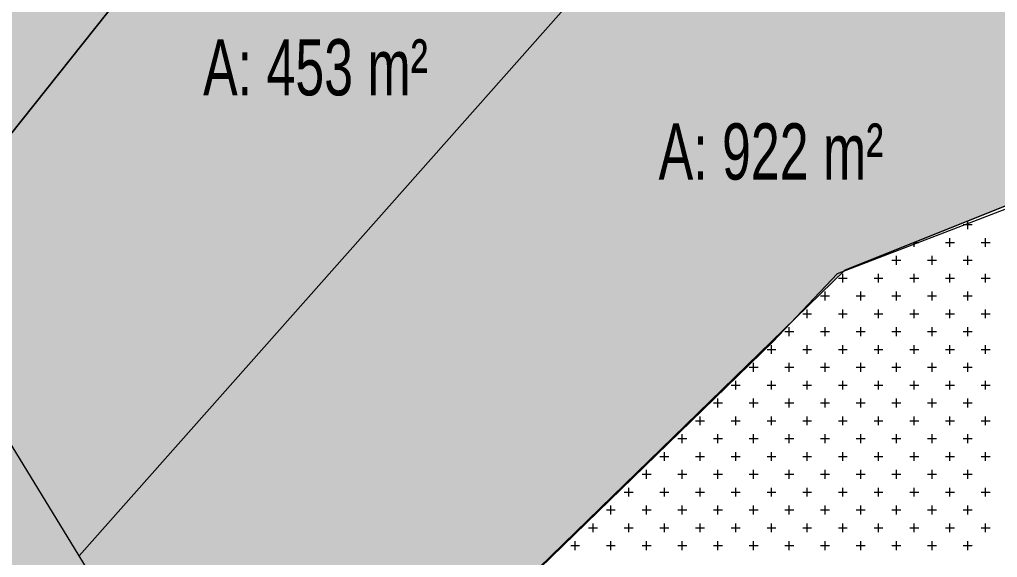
# Model space of a CAD drawing. Header units: metres. Extents: x 476631 to 477421, y 4483749 to 4484052.
# Drawn here: x 477175.91 to 477210.7, y 4483905.39 to 4483924.55 of the extents above; entities that cross this region are included whole.
import ezdxf

# ---------------------------------------------------------------- set-up
doc = ezdxf.new("R2010")
doc.units = ezdxf.units.M
for name, color, linetype, lineweight in [('M2', 1, 'Continuous', 25), ('PL_PARK', 97, 'Continuous', 0), ('serbest', 10, 'Continuous', 0), ('TK_PARSEL', 1, 'Continuous', 0)]:
    doc.layers.add(name, color=color, linetype=linetype, lineweight=lineweight)
doc.styles.add('M2', font='', dxfattribs={"width": 0.9, "height": 12})
doc.styles.get('M2').set_extended_font_data('Swis721 LtCn BT')

msp = doc.modelspace()

# ---------------------------------------------------------------- hatches: boundary and pattern name
at = {"layer": 'serbest'}
h = msp.add_hatch(color=4, dxfattribs=at)
h.dxf.hatch_style = 1
h.paths.add_polyline_path([(477191.73, 4483940.753), (477188.62, 4483941.476), (477183.67, 4483943.856), (477181, 4483947.946), (477176.753, 4483941.966), (477165.51, 4483925.907), (477171.772, 4483915.672)])
h = msp.add_hatch(color=4, dxfattribs=at)
h.dxf.hatch_style = 1
h.paths.add_polyline_path([(477203.77, 4483934.526), (477201.83, 4483938.406), (477191.73, 4483940.753), (477171.772, 4483915.672), (477178.031, 4483905.45)])
h = msp.add_hatch(color=4, dxfattribs=at)
h.dxf.hatch_style = 1
h.paths.add_polyline_path([(477233.732, 4483927.066), (477233.745, 4483927.125), (477236.6, 4483940.216), (477203.77, 4483934.526), (477178.031, 4483905.45), (477184.289, 4483895.215), (477205.274, 4483915.618)])
at = {"layer": 'serbest', "true_color": 0x636466}
h = msp.add_hatch(color=251, dxfattribs=at)
h.dxf.hatch_style = 1
h.paths.add_polyline_path([(477178.031, 4483905.45), (477171.772, 4483915.672), (477165.51, 4483925.907), (477160.327, 4483920.965), (477167.634, 4483909.023), (477173.898, 4483898.786), (477182.448, 4483884.811), (477190.837, 4483875.132), (477191.216, 4483887.727), (477188.456, 4483888.406), (477184.289, 4483895.215), (477184.289, 4483895.215)])

# ---------------------------------------------------------------- linework, layer by layer
at = {"layer": 'PL_PARK', "color": 3}
for p, q in [((477205.274, 4483915.619), (477233.733, 4483927.067)), ((477184.289, 4483895.215), (477205.274, 4483915.619))]:
    msp.add_line(p, q, dxfattribs=at)
at = {"layer": 'PL_PARK', "color": 3, "linetype": 'Continuous'}
for p, q in [((477209.485, 4483917.245), (477209.802, 4483917.245)), ((477209.644, 4483917.086), (477209.644, 4483917.376)), ((477207.739, 4483916.61), (477207.897, 4483916.61)), ((477207.739, 4483916.451), (477207.739, 4483916.61)), ((477208.85, 4483916.61), (477209.167, 4483916.61)), ((477209.009, 4483916.451), (477209.009, 4483916.769)), ((477210.12, 4483916.61), (477210.437, 4483916.61)), ((477210.279, 4483916.451), (477210.279, 4483916.769)), ((477205.834, 4483915.816), (477205.834, 4483915.844)), ((477206.945, 4483915.975), (477207.262, 4483915.975)), ((477207.104, 4483915.816), (477207.104, 4483916.134)), ((477208.215, 4483915.975), (477208.532, 4483915.975)), ((477208.374, 4483915.816), (477208.374, 4483916.134)), ((477209.485, 4483915.975), (477209.802, 4483915.975)), ((477209.644, 4483915.816), (477209.644, 4483916.134)), ((477205.199, 4483915.181), (477205.199, 4483915.499)), ((477206.469, 4483915.181), (477206.469, 4483915.499)), ((477207.739, 4483915.181), (477207.739, 4483915.499)), ((477209.009, 4483915.181), (477209.009, 4483915.499)), ((477210.279, 4483915.181), (477210.279, 4483915.499)), ((477205.04, 4483915.34), (477205.357, 4483915.34)), ((477206.31, 4483915.34), (477206.627, 4483915.34)), ((477207.58, 4483915.34), (477207.897, 4483915.34)), ((477208.85, 4483915.34), (477209.167, 4483915.34)), ((477210.12, 4483915.34), (477210.437, 4483915.34)), ((477204.564, 4483914.546), (477204.564, 4483914.864)), ((477205.834, 4483914.546), (477205.834, 4483914.864)), ((477207.104, 4483914.546), (477207.104, 4483914.864)), ((477208.374, 4483914.546), (477208.374, 4483914.864)), ((477209.644, 4483914.546), (477209.644, 4483914.864)), ((477204.405, 4483914.705), (477204.723, 4483914.705)), ((477205.675, 4483914.705), (477205.993, 4483914.705)), ((477206.945, 4483914.705), (477207.262, 4483914.705)), ((477208.215, 4483914.705), (477208.532, 4483914.705)), ((477209.485, 4483914.705), (477209.802, 4483914.705)), ((477203.77, 4483914.07), (477204.087, 4483914.07)), ((477203.929, 4483913.911), (477203.929, 4483914.229)), ((477205.04, 4483914.07), (477205.357, 4483914.07)), ((477205.199, 4483913.911), (477205.199, 4483914.229)), ((477206.31, 4483914.07), (477206.627, 4483914.07)), ((477206.469, 4483913.911), (477206.469, 4483914.229)), ((477207.58, 4483914.07), (477207.897, 4483914.07)), ((477207.739, 4483913.911), (477207.739, 4483914.229)), ((477208.85, 4483914.07), (477209.167, 4483914.07)), ((477209.009, 4483913.911), (477209.009, 4483914.229)), ((477210.12, 4483914.07), (477210.437, 4483914.07)), ((477210.279, 4483913.911), (477210.279, 4483914.229)), ((477203.135, 4483913.435), (477203.453, 4483913.435)), ((477203.294, 4483913.276), (477203.294, 4483913.594)), ((477204.405, 4483913.435), (477204.723, 4483913.435)), ((477204.564, 4483913.276), (477204.564, 4483913.594)), ((477205.675, 4483913.435), (477205.993, 4483913.435)), ((477205.834, 4483913.276), (477205.834, 4483913.594)), ((477206.945, 4483913.435), (477207.262, 4483913.435)), ((477207.104, 4483913.276), (477207.104, 4483913.594)), ((477208.215, 4483913.435), (477208.532, 4483913.435)), ((477208.374, 4483913.276), (477208.374, 4483913.594)), ((477209.485, 4483913.435), (477209.802, 4483913.435)), ((477209.644, 4483913.276), (477209.644, 4483913.594)), ((477202.5, 4483912.8), (477202.817, 4483912.8)), ((477202.659, 4483912.641), (477202.659, 4483912.959)), ((477203.77, 4483912.8), (477204.087, 4483912.8)), ((477203.929, 4483912.641), (477203.929, 4483912.959)), ((477205.04, 4483912.8), (477205.357, 4483912.8)), ((477205.199, 4483912.641), (477205.199, 4483912.959)), ((477206.31, 4483912.8), (477206.627, 4483912.8)), ((477206.469, 4483912.641), (477206.469, 4483912.959)), ((477207.58, 4483912.8), (477207.897, 4483912.8)), ((477207.739, 4483912.641), (477207.739, 4483912.959)), ((477208.85, 4483912.8), (477209.167, 4483912.8)), ((477209.009, 4483912.641), (477209.009, 4483912.959)), ((477210.12, 4483912.8), (477210.437, 4483912.8)), ((477210.279, 4483912.641), (477210.279, 4483912.959)), ((477201.865, 4483912.165), (477202.183, 4483912.165)), ((477202.024, 4483912.006), (477202.024, 4483912.324)), ((477203.135, 4483912.165), (477203.453, 4483912.165)), ((477203.294, 4483912.006), (477203.294, 4483912.324)), ((477204.405, 4483912.165), (477204.723, 4483912.165)), ((477204.564, 4483912.006), (477204.564, 4483912.324)), ((477205.675, 4483912.165), (477205.993, 4483912.165)), ((477205.834, 4483912.006), (477205.834, 4483912.324)), ((477206.945, 4483912.165), (477207.262, 4483912.165)), ((477207.104, 4483912.006), (477207.104, 4483912.324)), ((477208.215, 4483912.165), (477208.532, 4483912.165)), ((477208.374, 4483912.006), (477208.374, 4483912.324)), ((477209.485, 4483912.165), (477209.802, 4483912.165)), ((477209.644, 4483912.006), (477209.644, 4483912.324)), ((477201.389, 4483911.371), (477201.389, 4483911.689)), ((477202.659, 4483911.371), (477202.659, 4483911.689)), ((477203.929, 4483911.371), (477203.929, 4483911.689)), ((477205.199, 4483911.371), (477205.199, 4483911.689)), ((477206.469, 4483911.371), (477206.469, 4483911.689)), ((477207.739, 4483911.371), (477207.739, 4483911.689)), ((477209.009, 4483911.371), (477209.009, 4483911.689)), ((477210.279, 4483911.371), (477210.279, 4483911.689)), ((477201.23, 4483911.53), (477201.547, 4483911.53)), ((477202.5, 4483911.53), (477202.817, 4483911.53)), ((477203.77, 4483911.53), (477204.087, 4483911.53)), ((477205.04, 4483911.53), (477205.357, 4483911.53)), ((477206.31, 4483911.53), (477206.627, 4483911.53)), ((477207.58, 4483911.53), (477207.897, 4483911.53)), ((477208.85, 4483911.53), (477209.167, 4483911.53)), ((477210.12, 4483911.53), (477210.437, 4483911.53)), ((477200.754, 4483910.736), (477200.754, 4483911.054)), ((477202.024, 4483910.736), (477202.024, 4483911.054)), ((477203.294, 4483910.736), (477203.294, 4483911.054)), ((477204.564, 4483910.736), (477204.564, 4483911.054)), ((477205.834, 4483910.736), (477205.834, 4483911.054)), ((477207.104, 4483910.736), (477207.104, 4483911.054)), ((477208.374, 4483910.736), (477208.374, 4483911.054)), ((477209.644, 4483910.736), (477209.644, 4483911.054)), ((477200.595, 4483910.895), (477200.913, 4483910.895)), ((477201.865, 4483910.895), (477202.183, 4483910.895)), ((477203.135, 4483910.895), (477203.453, 4483910.895)), ((477204.405, 4483910.895), (477204.723, 4483910.895)), ((477205.675, 4483910.895), (477205.993, 4483910.895)), ((477206.945, 4483910.895), (477207.262, 4483910.895)), ((477208.215, 4483910.895), (477208.532, 4483910.895)), ((477209.485, 4483910.895), (477209.802, 4483910.895)), ((477199.96, 4483910.26), (477200.277, 4483910.26)), ((477200.119, 4483910.101), (477200.119, 4483910.419)), ((477201.23, 4483910.26), (477201.547, 4483910.26)), ((477201.389, 4483910.101), (477201.389, 4483910.419)), ((477202.5, 4483910.26), (477202.817, 4483910.26)), ((477202.659, 4483910.101), (477202.659, 4483910.419)), ((477203.77, 4483910.26), (477204.087, 4483910.26)), ((477203.929, 4483910.101), (477203.929, 4483910.419)), ((477205.04, 4483910.26), (477205.357, 4483910.26)), ((477205.199, 4483910.101), (477205.199, 4483910.419)), ((477206.31, 4483910.26), (477206.627, 4483910.26)), ((477206.469, 4483910.101), (477206.469, 4483910.419)), ((477207.58, 4483910.26), (477207.897, 4483910.26)), ((477207.739, 4483910.101), (477207.739, 4483910.419)), ((477208.85, 4483910.26), (477209.167, 4483910.26)), ((477209.009, 4483910.101), (477209.009, 4483910.419)), ((477210.12, 4483910.26), (477210.437, 4483910.26)), ((477210.279, 4483910.101), (477210.279, 4483910.419)), ((477199.325, 4483909.625), (477199.643, 4483909.625)), ((477199.484, 4483909.466), (477199.484, 4483909.784)), ((477200.595, 4483909.625), (477200.913, 4483909.625)), ((477200.754, 4483909.466), (477200.754, 4483909.784)), ((477201.865, 4483909.625), (477202.183, 4483909.625)), ((477202.024, 4483909.466), (477202.024, 4483909.784)), ((477203.135, 4483909.625), (477203.453, 4483909.625)), ((477203.294, 4483909.466), (477203.294, 4483909.784)), ((477204.405, 4483909.625), (477204.723, 4483909.625)), ((477204.564, 4483909.466), (477204.564, 4483909.784)), ((477205.675, 4483909.625), (477205.993, 4483909.625)), ((477205.834, 4483909.466), (477205.834, 4483909.784)), ((477206.945, 4483909.625), (477207.262, 4483909.625)), ((477207.104, 4483909.466), (477207.104, 4483909.784)), ((477208.215, 4483909.625), (477208.532, 4483909.625)), ((477208.374, 4483909.466), (477208.374, 4483909.784)), ((477209.485, 4483909.625), (477209.802, 4483909.625)), ((477209.644, 4483909.466), (477209.644, 4483909.784)), ((477198.69, 4483908.99), (477199.007, 4483908.99)), ((477198.849, 4483908.831), (477198.849, 4483909.149)), ((477199.96, 4483908.99), (477200.277, 4483908.99)), ((477200.119, 4483908.831), (477200.119, 4483909.149)), ((477201.23, 4483908.99), (477201.547, 4483908.99)), ((477201.389, 4483908.831), (477201.389, 4483909.149)), ((477202.5, 4483908.99), (477202.817, 4483908.99)), ((477202.659, 4483908.831), (477202.659, 4483909.149)), ((477203.77, 4483908.99), (477204.087, 4483908.99)), ((477203.929, 4483908.831), (477203.929, 4483909.149)), ((477205.04, 4483908.99), (477205.357, 4483908.99)), ((477205.199, 4483908.831), (477205.199, 4483909.149)), ((477206.31, 4483908.99), (477206.627, 4483908.99)), ((477206.469, 4483908.831), (477206.469, 4483909.149)), ((477207.58, 4483908.99), (477207.897, 4483908.99)), ((477207.739, 4483908.831), (477207.739, 4483909.149)), ((477208.85, 4483908.99), (477209.167, 4483908.99)), ((477209.009, 4483908.831), (477209.009, 4483909.149)), ((477210.12, 4483908.99), (477210.437, 4483908.99)), ((477210.279, 4483908.831), (477210.279, 4483909.149)), ((477198.214, 4483908.196), (477198.214, 4483908.514)), ((477199.484, 4483908.196), (477199.484, 4483908.514)), ((477200.754, 4483908.196), (477200.754, 4483908.514)), ((477202.024, 4483908.196), (477202.024, 4483908.514)), ((477203.294, 4483908.196), (477203.294, 4483908.514)), ((477204.564, 4483908.196), (477204.564, 4483908.514)), ((477205.834, 4483908.196), (477205.834, 4483908.514)), ((477207.104, 4483908.196), (477207.104, 4483908.514)), ((477208.374, 4483908.196), (477208.374, 4483908.514)), ((477209.644, 4483908.196), (477209.644, 4483908.514)), ((477198.055, 4483908.355), (477198.373, 4483908.355)), ((477199.325, 4483908.355), (477199.643, 4483908.355)), ((477200.595, 4483908.355), (477200.913, 4483908.355)), ((477201.865, 4483908.355), (477202.183, 4483908.355)), ((477203.135, 4483908.355), (477203.453, 4483908.355)), ((477204.405, 4483908.355), (477204.723, 4483908.355)), ((477205.675, 4483908.355), (477205.993, 4483908.355)), ((477206.945, 4483908.355), (477207.262, 4483908.355)), ((477208.215, 4483908.355), (477208.532, 4483908.355)), ((477209.485, 4483908.355), (477209.802, 4483908.355)), ((477197.579, 4483907.561), (477197.579, 4483907.879)), ((477198.849, 4483907.561), (477198.849, 4483907.879)), ((477200.119, 4483907.561), (477200.119, 4483907.879)), ((477201.389, 4483907.561), (477201.389, 4483907.879)), ((477202.659, 4483907.561), (477202.659, 4483907.879)), ((477203.929, 4483907.561), (477203.929, 4483907.879)), ((477205.199, 4483907.561), (477205.199, 4483907.879)), ((477206.469, 4483907.561), (477206.469, 4483907.879)), ((477207.739, 4483907.561), (477207.739, 4483907.879)), ((477209.009, 4483907.561), (477209.009, 4483907.879)), ((477210.279, 4483907.561), (477210.279, 4483907.879)), ((477197.42, 4483907.72), (477197.737, 4483907.72)), ((477198.69, 4483907.72), (477199.007, 4483907.72)), ((477199.96, 4483907.72), (477200.277, 4483907.72)), ((477201.23, 4483907.72), (477201.547, 4483907.72)), ((477202.5, 4483907.72), (477202.817, 4483907.72)), ((477203.77, 4483907.72), (477204.087, 4483907.72)), ((477205.04, 4483907.72), (477205.357, 4483907.72)), ((477206.31, 4483907.72), (477206.627, 4483907.72)), ((477207.58, 4483907.72), (477207.897, 4483907.72)), ((477208.85, 4483907.72), (477209.167, 4483907.72)), ((477210.12, 4483907.72), (477210.437, 4483907.72)), ((477196.944, 4483906.926), (477196.944, 4483907.244)), ((477198.214, 4483906.926), (477198.214, 4483907.244)), ((477199.484, 4483906.926), (477199.484, 4483907.244)), ((477200.754, 4483906.926), (477200.754, 4483907.244)), ((477202.024, 4483906.926), (477202.024, 4483907.244)), ((477203.294, 4483906.926), (477203.294, 4483907.244)), ((477204.564, 4483906.926), (477204.564, 4483907.244)), ((477205.834, 4483906.926), (477205.834, 4483907.244)), ((477207.104, 4483906.926), (477207.104, 4483907.244)), ((477208.374, 4483906.926), (477208.374, 4483907.244)), ((477209.644, 4483906.926), (477209.644, 4483907.244)), ((477196.785, 4483907.085), (477197.102, 4483907.085)), ((477198.055, 4483907.085), (477198.373, 4483907.085)), ((477199.325, 4483907.085), (477199.643, 4483907.085)), ((477200.595, 4483907.085), (477200.913, 4483907.085)), ((477201.865, 4483907.085), (477202.183, 4483907.085)), ((477203.135, 4483907.085), (477203.453, 4483907.085)), ((477204.405, 4483907.085), (477204.723, 4483907.085)), ((477205.675, 4483907.085), (477205.993, 4483907.085)), ((477206.945, 4483907.085), (477207.262, 4483907.085)), ((477208.215, 4483907.085), (477208.532, 4483907.085)), ((477209.485, 4483907.085), (477209.802, 4483907.085)), ((477196.15, 4483906.45), (477196.468, 4483906.45)), ((477196.309, 4483906.291), (477196.309, 4483906.609)), ((477197.42, 4483906.45), (477197.737, 4483906.45)), ((477197.579, 4483906.291), (477197.579, 4483906.609)), ((477198.69, 4483906.45), (477199.007, 4483906.45)), ((477198.849, 4483906.291), (477198.849, 4483906.609)), ((477199.96, 4483906.45), (477200.277, 4483906.45)), ((477200.119, 4483906.291), (477200.119, 4483906.609)), ((477201.23, 4483906.45), (477201.547, 4483906.45)), ((477201.389, 4483906.291), (477201.389, 4483906.609)), ((477202.5, 4483906.45), (477202.817, 4483906.45)), ((477202.659, 4483906.291), (477202.659, 4483906.609)), ((477203.77, 4483906.45), (477204.087, 4483906.45)), ((477203.929, 4483906.291), (477203.929, 4483906.609)), ((477205.04, 4483906.45), (477205.357, 4483906.45)), ((477205.199, 4483906.291), (477205.199, 4483906.609)), ((477206.31, 4483906.45), (477206.627, 4483906.45)), ((477206.469, 4483906.291), (477206.469, 4483906.609)), ((477207.58, 4483906.45), (477207.897, 4483906.45)), ((477207.739, 4483906.291), (477207.739, 4483906.609)), ((477208.85, 4483906.45), (477209.167, 4483906.45)), ((477209.009, 4483906.291), (477209.009, 4483906.609)), ((477210.12, 4483906.45), (477210.437, 4483906.45)), ((477210.279, 4483906.291), (477210.279, 4483906.609)), ((477195.515, 4483905.815), (477195.833, 4483905.815)), ((477195.674, 4483905.656), (477195.674, 4483905.974)), ((477196.785, 4483905.815), (477197.102, 4483905.815)), ((477196.944, 4483905.656), (477196.944, 4483905.974)), ((477198.055, 4483905.815), (477198.373, 4483905.815)), ((477198.214, 4483905.656), (477198.214, 4483905.974)), ((477199.325, 4483905.815), (477199.643, 4483905.815)), ((477199.484, 4483905.656), (477199.484, 4483905.974)), ((477200.595, 4483905.815), (477200.913, 4483905.815)), ((477200.754, 4483905.656), (477200.754, 4483905.974)), ((477201.865, 4483905.815), (477202.183, 4483905.815)), ((477202.024, 4483905.656), (477202.024, 4483905.974)), ((477203.135, 4483905.815), (477203.453, 4483905.815)), ((477203.294, 4483905.656), (477203.294, 4483905.974)), ((477204.405, 4483905.815), (477204.723, 4483905.815)), ((477204.564, 4483905.656), (477204.564, 4483905.974)), ((477205.675, 4483905.815), (477205.993, 4483905.815)), ((477205.834, 4483905.656), (477205.834, 4483905.974)), ((477206.945, 4483905.815), (477207.262, 4483905.815)), ((477207.104, 4483905.656), (477207.104, 4483905.974)), ((477208.215, 4483905.815), (477208.532, 4483905.815)), ((477208.374, 4483905.656), (477208.374, 4483905.974)), ((477209.485, 4483905.815), (477209.802, 4483905.815)), ((477209.644, 4483905.656), (477209.644, 4483905.974))]:
    msp.add_line(p, q, dxfattribs=at)
at = {"layer": 'serbest'}
for p, q in [((477205.012, 4483915.506), (477217.683, 4483920.368)), ((477202.708, 4483913.075), (477205.012, 4483915.506)), ((477187.02, 4483897.824), (477202.708, 4483913.075))]:
    msp.add_line(p, q, dxfattribs=at)
at = {"layer": 'TK_PARSEL'}
for p, q in [((477191.73, 4483940.753), (477171.772, 4483915.672)), ((477171.772, 4483915.672), (477191.73, 4483940.753)), ((477203.77, 4483934.526), (477178.031, 4483905.45)), ((477178.031, 4483905.45), (477203.77, 4483934.526)), ((477233.732, 4483927.066), (477205.273, 4483915.618)), ((477178.031, 4483905.45), (477171.772, 4483915.672)), ((477205.273, 4483915.618), (477184.289, 4483895.215)), ((477184.289, 4483895.215), (477178.031, 4483905.45)), ((477178.031, 4483905.45), (477178.031, 4483905.45))]:
    msp.add_line(p, q, dxfattribs=at)

# ---------------------------------------------------------------- texts
at = {"layer": 'M2', "color": 1, "style": 'M2', "width": 0.9}
for s, p in [('A: 453 m²', (477182.436, 4483921.848)), ('A: 922 m²', (477198.644, 4483918.85))]:
    msp.add_text(s, height=2, dxfattribs=at).set_placement(p)

doc.saveas('drawing.dxf')
